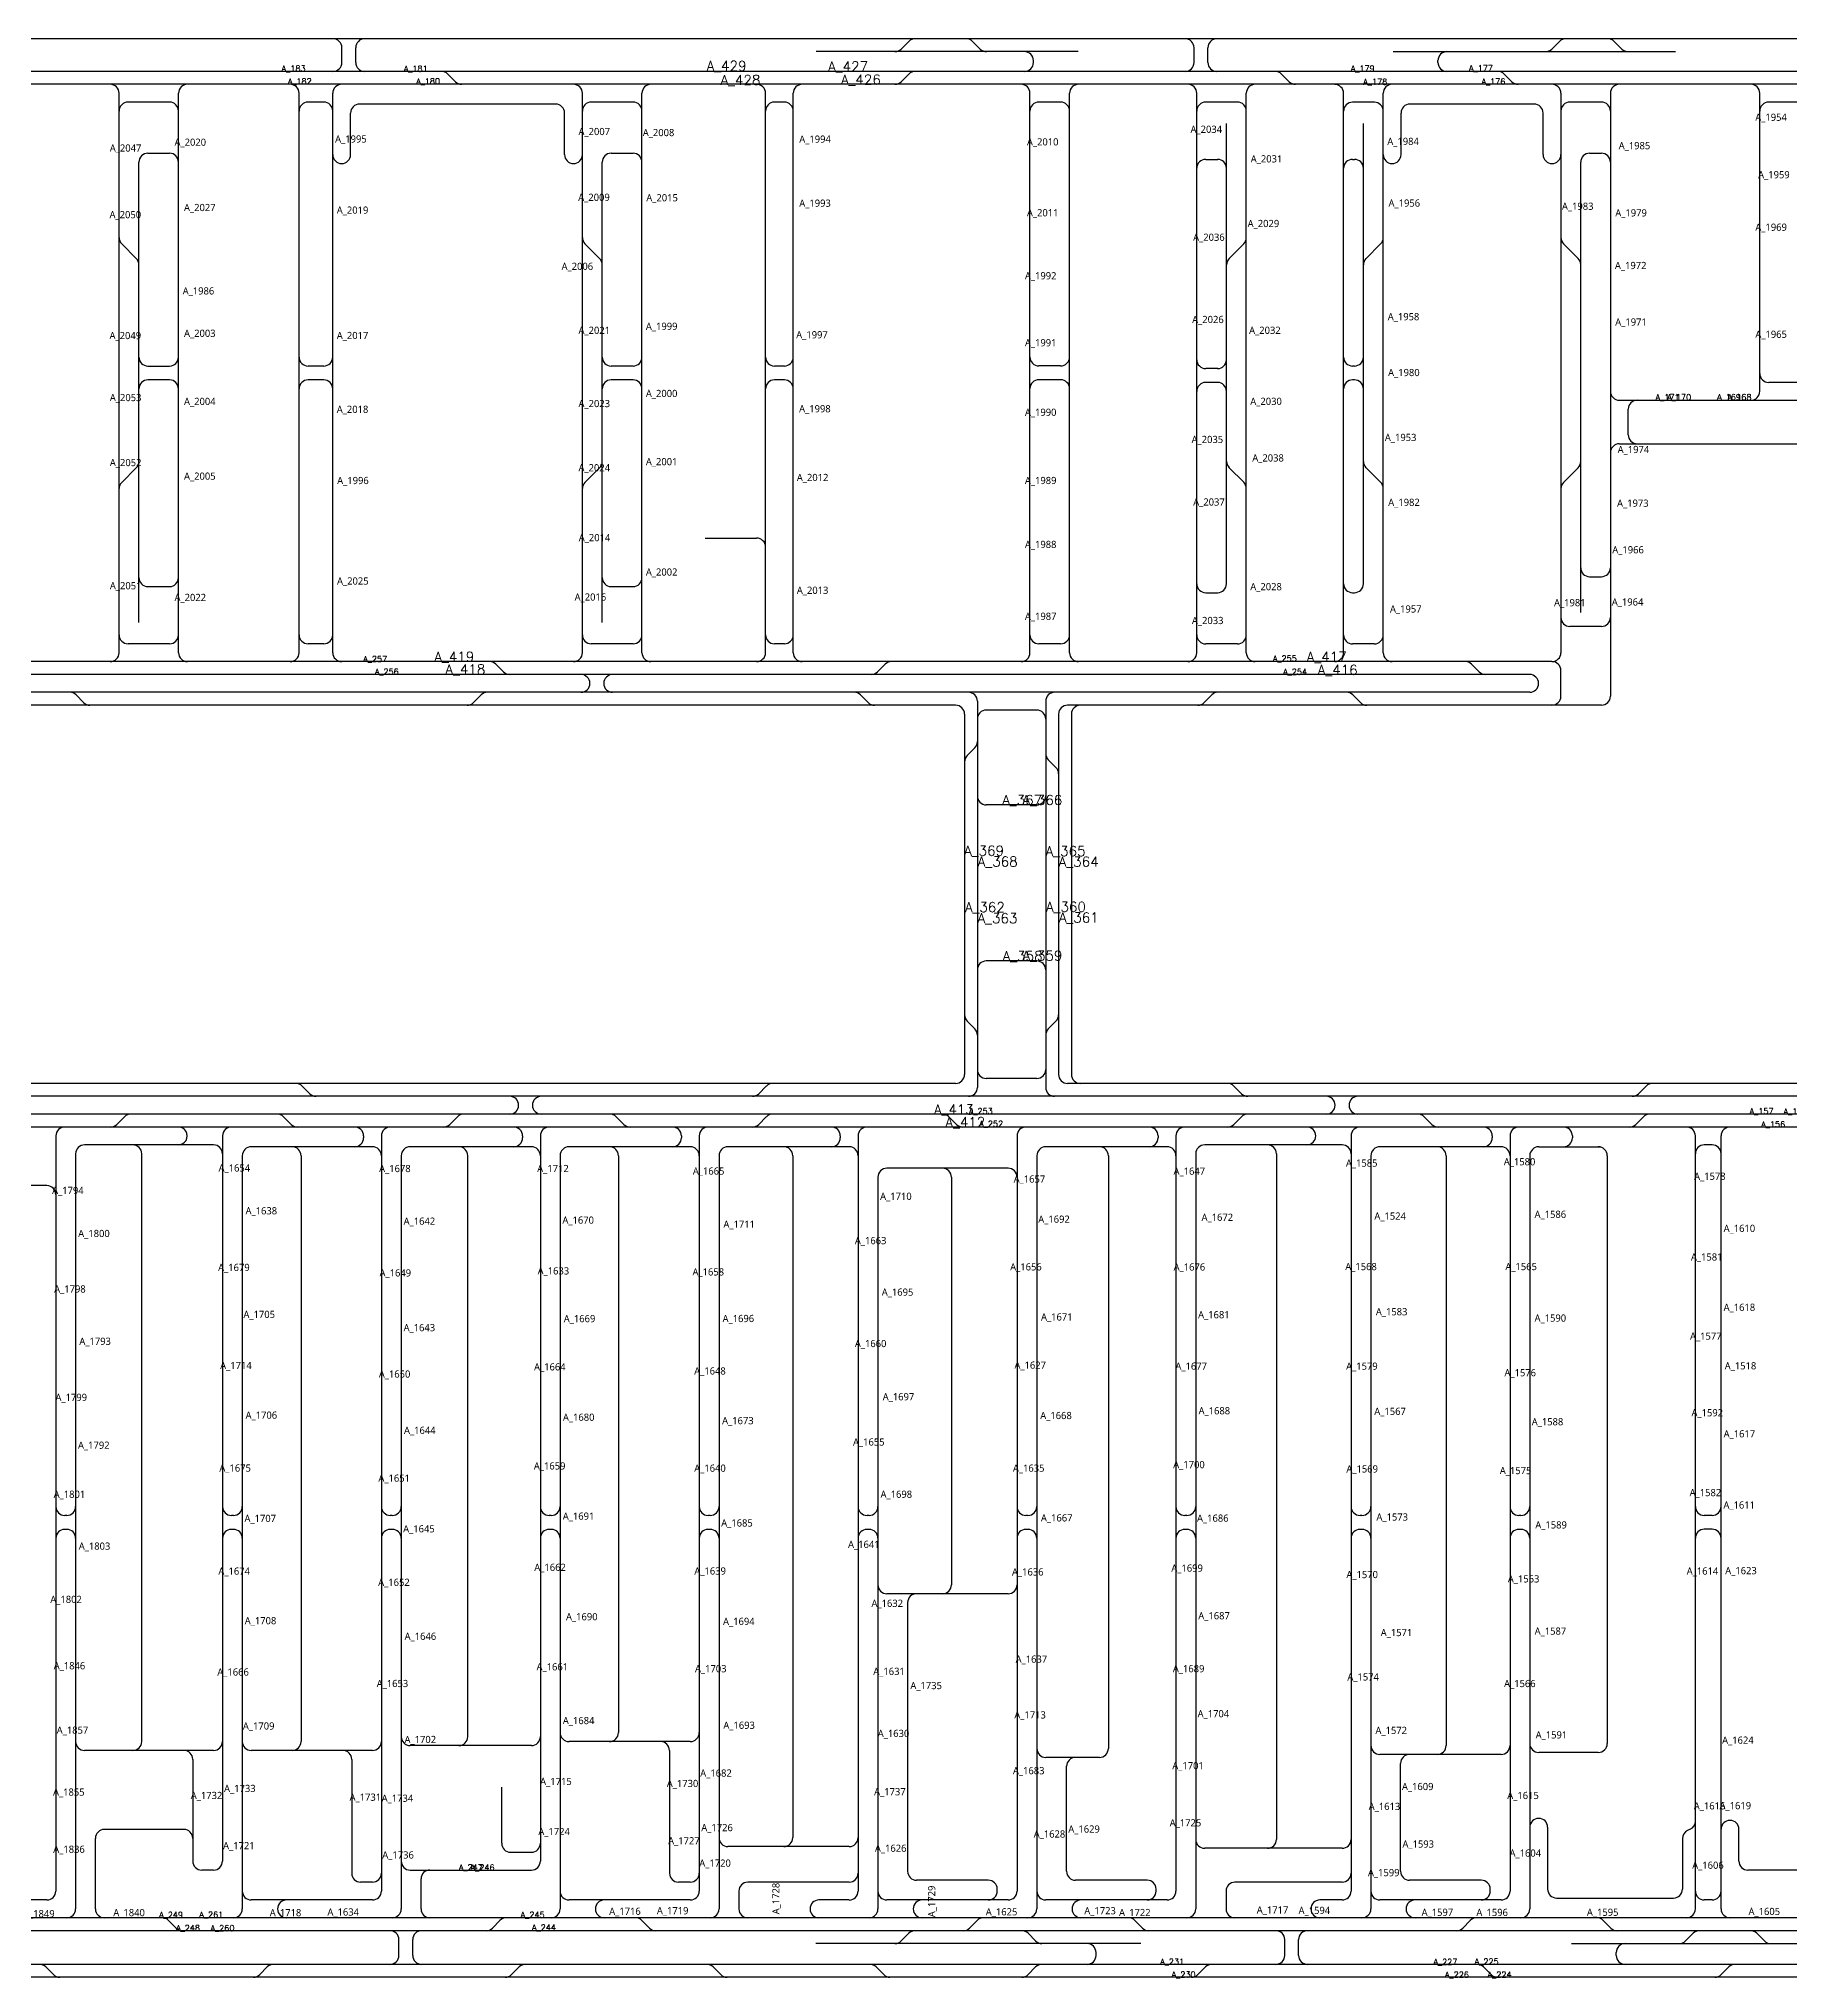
# Model space of a CAD drawing. Header units: millimetres. Extents: x 250 to 269971, y 125 to 199400.
# Drawn here: x 75969 to 164363, y 101518 to 199400 of the extents above; entities that cross this region are included whole.
import ezdxf

# ---------------------------------------------------------------- set-up
doc = ezdxf.new("R2010")
doc.units = ezdxf.units.MM
doc.layers.add('_자동화_RJE_TEXT_STK(190519)', color=6, linetype='Continuous', lineweight=25)
for name, color, linetype in [('L2_AMHS_Rail Center(P2L 7F Lower)', 42, 'Continuous'), ('L3_SEMES_TL_RJE_TEXT', 7, 'Continuous'), ('설비코드', 7, 'Continuous')]:
    doc.layers.add(name, color=color, linetype=linetype)
doc.styles.add('USER1', font='TXT.SHX')
doc.styles.add('맑은고딕', font='malgun.ttf')

msp = doc.modelspace()

# ---------------------------------------------------------------- linework, layer by layer
at = {"layer": 'L2_AMHS_Rail Center(P2L 7F Lower)'}
for p, q in [((269957, 199400), (1350, 199400)), ((91275, 198200), (91275, 198950)), ((91975, 198200), (91975, 198950)), ((128463, 198750), (115223, 198750)), ((119910, 199268), (119524, 198882)), ((123125, 199268), (123509, 198882)), ((134307, 198200), (134307, 198950)), ((135007, 198200), (135007, 198950)), ((144361, 198750), (158627, 198750)), ((152759, 199268), (152375, 198882)), ((155524, 199268), (155910, 198882)), ((269957, 197750), (2900, 197750)), ((126197, 198200), (126197, 198300)), ((146626, 198200), (146626, 198300)), ((269957, 197100), (3550, 197100)), ((97008, 197232), (96623, 197618)), ((119525, 197232), (119909, 197618)), ((139109, 197232), (138724, 197618)), ((149974, 197618), (150360, 197232)), ((80025, 168400), (80025, 196650)), ((82575, 196200), (80475, 196200)), ((83025, 168400), (83025, 196650)), ((89115, 168400), (89115, 196650)), ((90365, 196200), (89565, 196200)), ((90815, 168400), (90815, 196650)), ((102070, 196100), (92165, 196100)), ((103420, 168400), (103420, 196650)), ((105980, 196200), (103870, 196200)), ((106430, 168400), (106430, 196650)), ((112669, 168400), (112669, 196650)), ((113619, 196200), (113119, 196200)), ((114069, 168400), (114069, 196650)), ((126022, 168400), (126022, 196650)), ((127572, 196200), (126472, 196200)), ((128022, 168400), (128022, 196650)), ((134447, 168400), (134447, 196650)), ((136497, 196200), (134897, 196200)), ((136947, 168400), (136947, 196650)), ((141859, 168400), (141859, 196646)), ((143412, 196196), (142309, 196196)), ((143859, 168396), (143859, 196650)), ((151483, 196100, -9), (145209, 196100, -1460)), ((152833, 196650), (152833, 168399)), ((154883, 196200), (153283, 196200)), ((155333, 196650), (155333, 166200)), ((162877, 181600), (162877, 196650)), ((165027, 196200), (163327, 196200)), ((91715, 193550), (91715, 195650)), ((102520, 193550), (102520, 195650)), ((135947, 171880), (135947, 195125)), ((142859, 171880), (142859, 195125)), ((144759, 193550), (144759, 195650)), ((151933, 193550), (151933, 195649)), ((81025, 169925), (81025, 193170)), ((81475, 193620), (82575, 193620)), ((104420, 169925), (104420, 193170)), ((104870, 193620), (105980, 193620)), ((134897, 193310), (135502, 193310)), ((142309, 193310), (142409, 193310)), ((153833, 170424), (153833, 193169)), ((154283, 193619), (154883, 193619)), ((80157, 189044), (80893, 188308)), ((103552, 189044), (104288, 188308)), ((136815, 189040), (136079, 188304)), ((143728, 189040), (142991, 188304)), ((152964, 189048), (153701, 188312)), ((81475, 182875), (82575, 182875)), ((82576, 182175), (81475, 182175)), ((90365, 182875), (89565, 182875)), ((90365, 182175), (89565, 182175)), ((105980, 182875), (104870, 182875)), ((105981, 182175), (104870, 182175)), ((113619, 182875), (113119, 182875)), ((113619, 182175), (113119, 182175)), ((127572, 182883), (126472, 182883)), ((127572, 182183), (126472, 182183)), ((135502, 182745), (134897, 182745)), ((142410, 182875), (142309, 182875)), ((142409, 182175), (142309, 182175)), ((135502, 182045), (134896, 182045)), ((155785, 181150, -76), (201467, 181150, 1466)), ((165027, 182050), (163327, 182050)), ((156233, 179400), (156233, 180700)), ((155783, 178950), (199367, 178950)), ((80893, 177738), (80157, 177002)), ((104288, 177738), (103552, 177002)), ((136079, 177742), (136815, 177005)), ((142991, 177742), (143728, 177005)), ((153701, 177738), (152964, 177001)), ((109617, 174188), (112219, 174188)), ((81475, 171740), (82575, 171740)), ((104870, 171740), (105980, 171740)), ((134897, 171430), (135502, 171430)), ((142309, 171430), (142409, 171430)), ((154283, 172239), (154883, 172239)), ((154889, 169729), (153283, 169729)), ((82575, 168850), (80475, 168850)), ((90365, 168850), (89565, 168850)), ((105980, 168850), (103870, 168850)), ((113619, 168850), (113119, 168850)), ((127572, 168850), (126472, 168850)), ((136502, 168846, -1223), (134896, 168846, -1223)), ((143409, 168846), (142309, 168846)), ((152383, 167950), (29467, 167950)), ((99433, 167432), (99048, 167818)), ((118324, 167432), (118709, 167818)), ((148709, 167432), (148325, 167818)), ((152832, 166200), (152832, 167500)), ((151256, 167300), (30248, 167300)), ((151256, 166400), (30248, 166400)), ((122267, 165750), (52317, 165750)), ((78235, 165882), (77850, 166268)), ((97925, 165882), (98309, 166268)), ((117849, 165882), (117464, 166268)), ((123367, 165950), (123367, 146450)), ((126367, 165500), (123817, 165500)), ((126817, 165950), (126817, 146450)), ((154883, 165750), (127917, 165750)), ((134818, 165882), (135203, 166268)), ((142709, 165882), (142325, 166268)), ((122717, 165300), (122717, 147100)), ((127467, 165300), (127467, 147100)), ((128117, 165300), (128117, 147100)), ((123235, 163592), (122849, 163208)), ((126949, 162992), (127335, 162608)), ((126367, 160717), (123817, 160717)), ((126367, 152833), (123817, 152833)), ((122849, 149792), (123235, 149408)), ((127335, 149792), (126949, 149408)), ((126367, 146900), (123817, 146900)), ((269957, 146000), (13267, 146000)), ((122267, 146650), (52317, 146650)), ((89267, 146518), (89652, 146132)), ((112709, 146518), (112325, 146132)), ((217117, 146650), (127917, 146650)), ((136325, 146518), (136710, 146132)), ((157140, 146518), (156755, 146132)), ((269957, 145100), (13267, 145100)), ((79914, 144582), (80299, 144968)), ((88710, 144582), (88325, 144968)), ((96724, 144582), (97109, 144968)), ((105509, 144582), (105125, 144968)), ((112324, 144582), (112709, 144968)), ((122309, 144582), (121925, 144968)), ((136325, 144582), (136709, 144968)), ((146310, 144582), (145925, 144968)), ((156624, 144582), (157009, 144968)), ((269957, 144450), (12617, 144450)), ((76831, 144000), (76831, 105868)), ((85247, 144000), (85247, 107380)), ((92372, 144000), (92372, 143900)), ((93272, 144000), (93272, 105868)), ((100397, 144000), (100397, 143900)), ((101297, 144000), (101297, 107380)), ((108420, 144000), (108420, 143900)), ((109320, 144000), (109320, 105868)), ((116445, 144000), (116445, 143900)), ((117345, 144000), (117345, 105867)), ((125369, 144000), (125369, 105868)), ((132494, 144000), (132494, 143900)), ((133394, 144000), (133394, 105868)), ((142238, 144000), (142238, 105868)), ((149363, 144000), (149363, 143900)), ((150263, 144000), (150263, 105868)), ((153411, 144000, -200956), (153411, 143900, -200956)), ((159623, 104968), (159623, 144003)), ((160923, 104968), (160923, 144003)), ((77831, 143100), (77831, 104968)), ((84797, 143550), (78281, 143550)), ((81167, 113418), (81167, 143100)), ((86247, 143000), (86247, 104968)), ((92822, 143450), (86697, 143450)), ((89212, 143000), (89212, 113418)), ((94272, 143000), (94272, 104968)), ((100847, 143450), (94722, 143450)), ((97634, 113668, -14596), (97634, 143000, -14596)), ((102297, 143000), (102297, 104968)), ((108870, 143450), (102747, 143450)), ((105240, 143000), (105240, 113868)), ((110320, 143000), (110320, 104968)), ((116895, 143450), (110770, 143450)), ((114044, 143000, -84591), (114044, 108568, -84591)), ((126369, 143000), (126369, 104968)), ((132944, 143450), (126819, 143450)), ((129981, 143000, -127926), (129981, 113068, -127926)), ((134394, 143100), (134394, 104968)), ((141788, 143550), (134844, 143550)), ((138466, 143100, -235468), (138466, 108478, -235468)), ((143238, 143000), (143238, 104968)), ((149813, 143450), (143688, 143450)), ((147039, 143000, -200658), (147039, 113218, -200658)), ((151263, 143000), (151263, 104968)), ((151713, 143450), (154830, 143450)), ((155171, 143000, -200956), (155171, 113318, -200956)), ((160473, 143550), (160073, 143550)), ((124919, 142366), (118795, 142366)), ((76381, 141488), (70765, 141488)), ((118345, 141916), (118345, 104968)), ((122054, 141916, -96305), (122054, 121334, -96305)), ((77381, 124834), (77281, 124834)), ((85797, 124834), (85697, 124834)), ((93822, 124834), (93722, 124834)), ((101847, 124834), (101747, 124834)), ((109870, 124834), (109770, 124834)), ((117895, 124834), (117795, 124834)), ((125919, 124834), (125819, 124834)), ((133944, 124834), (133844, 124834)), ((142788, 124834), (142688, 124834)), ((150813, 124834), (150713, 124834)), ((160473, 124837), (160073, 124837)), ((77381, 124134), (77281, 124134)), ((85797, 124134), (85697, 124134)), ((93822, 124134), (93722, 124134)), ((101847, 124134), (101747, 124134)), ((109870, 124134), (109770, 124134)), ((117895, 124134), (117795, 124134)), ((125919, 124134), (125819, 124134)), ((133944, 124134), (133844, 124134)), ((142788, 124134), (142688, 124134)), ((150813, 124134), (150713, 124134)), ((160473, 124137), (160073, 124137)), ((124919, 120884), (118795, 120884)), ((119845, 120434), (119845, 106868)), ((84797, 112968), (78281, 112968)), ((92822, 112968), (86697, 112968)), ((100847, 113218), (94722, 113218)), ((108870, 113418), (102747, 113418)), ((107820, 112968), (107820, 106768)), ((129531, 112618), (126819, 112618)), ((149813, 112768), (143688, 112768)), ((154721, 112868), (151713, 112868)), ((83747, 112518), (83747, 107380)), ((91772, 112518), (91772, 106768)), ((127869, 106868), (127869, 112168)), ((144738, 106868), (144738, 112318)), ((99347, 108280), (99348, 111118)), ((83297, 108980), (79281, 108980)), ((152163, 109089), (152163, 105968)), ((159363, 108987), (159233, 108926)), ((161823, 107380), (161823, 108988)), ((78831, 104968), (78831, 108530)), ((99797, 107830), (100847, 107830)), ((116895, 108118), (110770, 108118)), ((141788, 108028), (134844, 108028)), ((158973, 108518), (158973, 105968)), ((84797, 106930), (84197, 106930)), ((94722, 106930), (100847, 106930)), ((168743, 106930), (162273, 106930)), ((92822, 106318), (92222, 106318)), ((95272, 104968), (95272, 106480)), ((108870, 106318), (108270, 106318)), ((111320, 105868), (111320, 104968)), ((116895, 106318), (111770, 106318)), ((123919, 106418), (120295, 106418)), ((124369, 105868), (124369, 105968)), ((131944, 106418), (128319, 106418)), ((132394, 105868), (132394, 105968)), ((135924, 105868), (135924, 104968)), ((141788, 106318), (136374, 106318)), ((148813, 106418), (145189, 106418)), ((149263, 105868), (149263, 105968)), ((76381, 105418), (69865, 105418)), ((92822, 105418), (86697, 105418)), ((108870, 105418), (102747, 105418)), ((116895, 105418), (115365, 105418)), ((124919, 105418), (118795, 105418)), ((132944, 105418), (126819, 105418)), ((141788, 105418), (140658, 105418)), ((149813, 105418), (143688, 105418)), ((152613, 105518), (158523, 105518)), ((160473, 105421), (160073, 105421)), ((269971, 103868), (3550, 103868)), ((269957, 104518), (4200, 104518)), ((82525, 104386), (82909, 104000)), ((99260, 104386), (98875, 104000)), ((106427, 104386), (106812, 104000)), ((123359, 104386), (122975, 104000)), ((131325, 104386), (131709, 104000)), ((148259, 104386), (147875, 104000)), ((154975, 104386), (155360, 104000)), ((94153, 102618), (94153, 103418)), ((94853, 102618), (94853, 103418)), ((131624, 103218), (115206, 103218)), ((119910, 103736), (119524, 103350)), ((125925, 103736), (126309, 103350)), ((138887, 102618), (138887, 103418)), ((139587, 102618), (139587, 103418)), ((153361, 103218), (168144, 103218)), ((159509, 103736), (159124, 103350)), ((162724, 103736), (163110, 103350)), ((269957, 102168), (3550, 102168)), ((76710, 101650), (76325, 102036)), ((87125, 101650), (87509, 102036)), ((99842, 101650), (100227, 102036)), ((110407, 101650), (110022, 102036)), ((118635, 101650), (118251, 102036)), ((125924, 101650), (126309, 102036)), ((129358, 102618), (129358, 102768)), ((134501, 101650), (134885, 102036)), ((149310, 101650), (148925, 102036)), ((155626, 102618), (155626, 102768)), ((160924, 101650), (161309, 102036)), ((269957, 101518), (4200, 101518))]:
    msp.add_line(p, q, dxfattribs=at)
for centre, start, end in [((90825, 198950), 0, 90), ((92425, 198950), 90, 180), ((119206, 199200), 270, 314.99855), ((120228, 198950), 90, 134.99855), ((122806, 198950), 44.93981, 90), ((123828, 199200), 224.93981, 270), ((125747, 198300), 0, 90), ((133857, 198950), 0, 90), ((135457, 198950), 90, 180), ((147076, 198300), 90, 180), ((152056, 199200), 270, 315.06019), ((153078, 198950), 90, 135.06019), ((155206, 198950), 45.00145, 90), ((156228, 199200), 225.00145, 270), ((90825, 198200), 270, 0), ((92425, 198200), 180, 270), ((96305, 197300), 44.93981, 90), ((120228, 197300), 90, 135.06019), ((125747, 198200), 270, 0), ((133857, 198200), 270, 0), ((135457, 198200), 180, 270), ((138406, 197300), 44.93981, 90), ((147076, 198200), 180, 270), ((149656, 197300), 45.00145, 90), ((79575, 196650), 0, 90), ((83475, 196650), 90, 180), ((88665, 196650), 0, 90), ((91265, 196650), 90, 180), ((97327, 197550), 224.93981, 270), ((102970, 196650), 0, 90), ((106880, 196650), 90, 180), ((112219, 196650), 0, 90), ((114519, 196650), 90, 180), ((119206, 197550), 270, 315.06019), ((125572, 196650), 0, 90), ((128472, 196650), 90, 180), ((133997, 196650), 0, 90), ((137397, 196650), 90, 180), ((139428, 197550), 224.93981, 270), ((141409, 196646), 0, 90), ((144309, 196650), 90, 180), ((150678, 197550), 225.00145, 270), ((152383, 196650), 0, 90), ((155783, 196650), 90, 180), ((162427, 196650), 0, 90), ((80475, 195750), 90, 180), ((82575, 195750), 0, 90), ((89565, 195750), 90, 180), ((90365, 195750), 0, 90), ((92165, 195650), 90, 180), ((102070, 195650), 0, 90), ((103870, 195750), 90, 180), ((105980, 195750), 0, 90), ((113119, 195750), 90, 180), ((113619, 195750), 0, 90), ((126472, 195750), 90, 180), ((127572, 195750), 0, 90), ((134897, 195750), 90, 180), ((136497, 195750), 0, 90), ((142309, 195746), 90, 180), ((143409, 195746), 0, 90), ((145209, 195650), 90, 180), ((151483, 195650), 0, 90), ((153283, 195750), 90, 180), ((154883, 195750), 0, 90), ((163327, 195750), 90, 180), ((81475, 193170), 90, 180), ((82575, 193170), 0, 90), ((91265, 193550), 180, 359.99998), ((102970, 193550), 180, 359.99998), ((104870, 193170), 90, 180), ((105980, 193170), 0, 90), ((134897, 192860), 90, 180), ((135497, 192860), 0, 90), ((142309, 192860), 90, 180), ((142409, 192860), 0, 90), ((144309, 193550), 180, 359.99998), ((152383, 193550), 180, 359.99998), ((154283, 193169), 90, 180), ((154883, 193169), 0, 90), ((80475, 189362), 180, 224.99988), ((103870, 189362), 180, 224.99988), ((136497, 189359), 315.00012, 0), ((143409, 189359), 315.00012, 0), ((153283, 189367), 180, 224.99988), ((80575, 187989), 0, 44.99988), ((103970, 187989), 0, 44.99988), ((136397, 187986), 135.00012, 180), ((143309, 187986), 135.00012, 180), ((153383, 187994), 0, 44.99988), ((81475, 183325), 180, 270), ((82575, 183325), 270, 0), ((89565, 183325), 180, 270), ((90365, 183325), 270, 0), ((104870, 183325), 180, 270), ((105980, 183325), 270, 0), ((113119, 183325), 180, 270), ((113619, 183325), 270, 0), ((126472, 183333), 180, 270), ((127572, 183333), 270, 0), ((134897, 183195), 180, 270), ((135497, 183195, 1223), 270, 0), ((142309, 183325), 180, 270), ((142409, 183325), 270, 0), ((81475, 181725), 90, 180), ((82575, 181725), 0, 90), ((89565, 181725), 90, 180), ((90365, 181725), 0, 90), ((104870, 181725), 90, 180), ((105980, 181725), 0, 90), ((113119, 181725), 90, 180), ((113619, 181725), 0, 90), ((126472, 181733), 90, 180), ((127572, 181733), 0, 90), ((142309, 181725), 90, 180), ((142409, 181725), 0, 90), ((163327, 182500), 180, 270), ((134897, 181595), 90, 180), ((135497, 181595), 0, 90), ((155785, 181600, -76), 180, 270), ((156683, 180699), 90, 180), ((162427, 181600), 270, 0), ((156683, 179400), 180, 270), ((155783, 178500), 90, 180), ((80575, 178056), 315.00012, 0), ((103970, 178056), 315.00012, 0), ((136397, 178060), 180, 224.99988), ((143309, 178060), 180, 224.99988), ((153383, 178056), 315.00012, 0), ((80475, 176684), 135.00012, 180), ((103870, 176684), 135.00012, 180), ((136497, 176687), 0, 44.99988), ((143409, 176687), 0, 44.99988), ((153283, 176683), 135.00012, 180), ((112219, 173738), 0, 90), ((154283, 172689), 180, 270), ((154883, 172689), 270, 0), ((81475, 172190), 180, 270), ((82575, 172190), 270, 0), ((104870, 172190), 180, 270), ((105980, 172190), 270, 0), ((134897, 171880), 180, 270), ((135497, 171880), 270, 0), ((142309, 171880), 180, 270), ((142409, 171880), 270, 0), ((153283, 170179), 180, 270), ((154883, 170179), 270, 0), ((79575, 168400), 270, 0), ((80475, 169300), 180, 270), ((82575, 169300), 270, 0), ((83475, 168400), 180, 270), ((88665, 168400), 270, 0), ((89565, 169300), 180, 270), ((90365, 169300), 270, 0), ((91265, 168400), 180, 270), ((102970, 168400), 270, 0), ((103870, 169300), 180, 270), ((105980, 169300), 270, 0), ((106880, 168400), 180, 270), ((112219, 168400), 270, 0), ((113119, 169300), 180, 270), ((113619, 169300), 270, 0), ((114519, 168400), 180, 270), ((125572, 168400), 270, 0), ((126472, 169300), 180, 270), ((127572, 169300), 270, 0), ((128472, 168400), 180, 270), ((133997, 168400), 270, 0), ((134897, 169296), 180, 270), ((136497, 169296), 270, 0), ((137397, 168400), 180, 270), ((141409, 168400), 270, 0), ((142309, 169296), 180, 270), ((143409, 169296), 270, 0), ((144309, 168400), 180, 270), ((152383, 168400), 270, 0), ((98729, 167500), 44.93981, 90), ((99751, 167750), 224.93981, 270), ((118006, 167750), 270, 315.06019), ((119028, 167500), 90, 135.06019), ((148006, 167500), 44.93981, 90), ((149028, 167750), 224.93981, 270), ((152382, 167500), 0, 90), ((77532, 165950), 44.93981, 90), ((98628, 165950), 90, 135.06019), ((103349, 166850), 270, 89.99996), ((104949, 166850), 90, 270), ((117146, 165950), 44.93981, 90), ((122917, 165950), 0, 90), ((127267, 165950), 90, 180), ((135521, 165950), 90, 135.06019), ((142006, 165950), 44.93981, 90), ((151256, 166850), 270, 89.99996), ((78554, 166200), 224.93981, 270), ((97606, 166200), 270, 315.06019), ((118168, 166200), 224.93981, 270), ((122267, 165300), 0, 90), ((123817, 165050), 90, 180), ((126367, 165050), 0, 90), ((127917, 165300), 90, 180), ((128567, 165300), 90, 180), ((134499, 166200), 270, 315.06019), ((143028, 166200), 224.93981, 270), ((152382, 166200), 270, 0), ((154883, 166200), 270, 0), ((122917, 163911), 314.93981, 0), ((123167, 162889), 134.93981, 180), ((127267, 163311), 180, 225.06019), ((127017, 162289), 0, 45.06019), ((123817, 161167), 180, 270), ((126367, 161167), 270, 0), ((123817, 152383), 90, 180), ((126367, 152383), 0, 90), ((123167, 150111), 180, 225.06019), ((127017, 150111), 314.93981, 0), ((122917, 149089), 0, 45.06019), ((127267, 149089), 134.93981, 180), ((122267, 147100), 270, 0), ((123817, 147350), 180, 270), ((126367, 147350), 270, 0), ((127917, 147100), 180, 270), ((128567, 147100), 180, 270), ((88948, 146200), 44.93981, 90), ((89970, 146450), 224.93981, 270), ((99750, 145550), 270, 89.99996), ((101350, 145550), 90, 270), ((112006, 146450), 270, 315.06019), ((113028, 146200), 90, 135.06019), ((122917, 146450), 270, 0), ((127267, 146450), 180, 270), ((136006, 146200), 44.93981, 90), ((137028, 146450), 224.93981, 270), ((140983, 145550), 270, 89.99996), ((142583, 145550), 90, 270), ((156436, 146450), 270, 315.06019), ((157458, 146200), 90, 135.06019), ((80618, 144650), 90, 135.06019), ((88006, 144650), 44.93981, 90), ((97428, 144650), 90, 135.06019), ((104806, 144650), 44.93981, 90), ((113028, 144650), 90, 135.06019), ((121606, 144650), 44.93981, 90), ((137028, 144650), 90, 135.06019), ((145606, 144650), 44.93981, 90), ((157328, 144650), 90, 135.06019), ((77281, 144000), 90, 180), ((79596, 144900), 270, 315.06019), ((83017, 144000), 269.99134, 90), ((85697, 144000), 90, 180), ((89028, 144900), 224.93981, 270), ((91922, 144000), 359.99134, 90.00866), ((91922, 143900), 269.99134, 0), ((93722, 144000), 90, 180), ((96406, 144900), 270, 315.06019), ((99947, 144000), 359.99134, 90.00866), ((99947, 143900), 269.99134, 0), ((101747, 144000), 90, 180), ((105828, 144900), 224.93981, 270), ((107970, 144000), 359.99134, 90.00866), ((107970, 143900), 269.99134, 0), ((109770, 144000), 90, 180), ((112006, 144900), 270, 315.06019), ((115995, 144000), 359.99134, 90.00866), ((115995, 143900), 269.99134, 0), ((117795, 144000), 90, 180), ((122628, 144900), 224.93981, 270), ((125819, 144000), 90, 180), ((132044, 144000), 359.99134, 90.00866), ((132044, 143900), 269.99134, 0), ((133844, 144000), 90, 180), ((136006, 144900), 270, 315.06019), ((140008, 144000), 270, 89.99996), ((142688, 144000), 90, 180), ((146628, 144900), 224.93981, 270), ((148913, 144000), 359.99134, 90.00866), ((148913, 143900), 269.99134, 0), ((150713, 144000), 90, 180), ((152961, 144000, -200956), 0, 90), ((152961, 143900, -200956), 270, 0), ((156306, 144900), 270, 315.06019), ((159173, 144000), 0, 90), ((161373, 144000), 90, 180), ((78281, 143100), 90, 180), ((80717, 143100), 0, 90), ((84797, 143100), 0, 90), ((86697, 143000), 90, 180), ((88762, 143000), 0, 90), ((92822, 143000), 0, 90), ((94722, 143000), 90, 180), ((97184, 143000, -14596), 0, 90), ((100847, 143000), 0, 90), ((102747, 143000), 90, 180), ((104790, 143000), 0, 90), ((108870, 143000), 0, 90), ((110770, 143000), 90, 180), ((113594, 143000, -84591), 0, 90), ((116895, 143000), 0, 90), ((126819, 143000), 90, 180), ((129531, 143000, -127926), 0, 90), ((132944, 143000), 0, 90), ((134844, 143100), 90, 180), ((138016, 143100, -235468), 0, 90), ((141788, 143100), 0, 90), ((143688, 143000), 90, 180), ((146589, 143000, -200658), 0, 90), ((149813, 143000), 0, 90), ((151713, 143000), 90, 180), ((154721, 143000, -200956), 0, 90), ((160073, 143100), 90, 180), ((160473, 143100), 0, 90), ((118795, 141916), 90, 180), ((121604, 141916, -96305), 0, 90), ((124919, 141916), 0, 90), ((76381, 141038), 0, 90), ((77281, 125284), 180, 270), ((77381, 125284), 270, 0), ((85697, 125284), 180, 270), ((85797, 125284), 270, 0), ((93722, 125284), 180, 270), ((93822, 125284), 270, 0), ((101747, 125284), 180, 270), ((101847, 125284), 270, 0), ((109770, 125284), 180, 270), ((109870, 125284), 270, 0), ((117795, 125284), 180, 270), ((117895, 125284), 270, 0), ((125819, 125284), 180, 270), ((125919, 125284), 270, 0), ((133844, 125284), 180, 270), ((133944, 125284), 270, 0), ((142688, 125284), 180, 270), ((142788, 125284), 270, 0), ((150713, 125284), 180, 270), ((150813, 125284), 270, 0), ((160073, 125287), 180, 270), ((160473, 125287), 270, 0), ((77281, 123684), 90, 180), ((77381, 123684), 0, 90), ((85697, 123684), 90, 180), ((85797, 123684), 0, 90), ((93722, 123684), 90, 180), ((93822, 123684), 0, 90), ((101747, 123684), 90, 180), ((101847, 123684), 0, 90), ((109770, 123684), 90, 180), ((109870, 123684), 0, 90), ((117795, 123684), 90, 180), ((117895, 123684), 0, 90), ((125819, 123684), 90, 180), ((125919, 123684), 0, 90), ((133844, 123684), 90, 180), ((133944, 123684), 0, 90), ((142688, 123684), 90, 180), ((142788, 123684), 0, 90), ((150713, 123684), 90, 180), ((150813, 123684), 0, 90), ((160073, 123687), 90, 180), ((160473, 123687), 0, 90), ((118795, 121334), 180, 270), ((120295, 120434), 90, 180), ((121604, 121334, -96305), 270, 0), ((124919, 121334), 270, 0), ((94722, 113668), 180, 270), ((97184, 113668, -14596), 270, 0), ((100847, 113668), 270, 0), ((102747, 113868), 180, 270), ((104790, 113868), 270, 0.00005), ((108870, 113868), 270, 0), ((78281, 113418), 180, 270), ((80717, 113418), 270, 0), ((83297, 112518), 0, 90), ((84797, 113418), 270, 0), ((86697, 113418), 180, 270), ((88762, 113418), 270, 0), ((91322, 112518), 0, 90), ((92822, 113418), 270, 0), ((107370, 112968), 0, 90), ((126819, 113068), 180, 270), ((128319, 112168), 90, 180), ((129531, 113068, -127926), 270, 0), ((143688, 113218), 180, 270), ((145188, 112318), 90, 180), ((146589, 113218, -200658), 270, 0.00005), ((149813, 113218), 270, 0), ((151713, 113318), 180, 270), ((154721, 113318, -200956), 270, 0), ((79281, 108530), 90, 180), ((83297, 108530), 0, 90), ((151713, 109089), 0, 180), ((159423, 108518), 115, 180), ((159173, 109394), 295, 0), ((161373, 108988), 0, 180), ((99797, 108280), 180, 270), ((100847, 108280), 270, 0), ((110770, 108568), 180, 270), ((113594, 108568, -84591), 270, 0), ((116895, 108568), 270, 0), ((134844, 108478), 180, 270), ((138016, 108478, -235468), 270, 0), ((141788, 108478), 270, 0), ((84197, 107380), 180, 270), ((84797, 107380), 270, 0), ((92222, 106768), 180, 270), ((92822, 106768), 270, 0), ((94722, 107380), 180, 270), ((95722, 106480), 90, 180), ((100847, 107380), 270, 0), ((108270, 106768), 180, 270), ((108870, 106768), 270, 0), ((116895, 106768), 270, 0), ((120295, 106868), 180, 270), ((128319, 106868), 180, 270), ((141788, 106768), 270, 0), ((145188, 106868), 180, 270), ((162273, 107380), 180, 270), ((76381, 105868), 270, 0), ((86697, 105868), 180, 270), ((92822, 105868), 270, 0), ((102747, 105868), 180, 270), ((108870, 105868), 270, 0), ((111770, 105868), 90, 180), ((116895, 105867), 270, 0), ((118795, 105868), 180, 270), ((123919, 105968), 0, 90), ((123919, 105868), 270, 0), ((124919, 105868), 270, 0), ((126819, 105868), 180, 270), ((131944, 105968), 0, 90), ((131944, 105868), 270, 0), ((132944, 105868), 270, 0), ((136374, 105868), 90, 180), ((141788, 105868), 270, 0), ((143688, 105868), 180, 270), ((148813, 105968), 0, 90), ((148813, 105868), 270, 0), ((149813, 105868), 270, 0), ((152613, 105968), 180, 270), ((158523, 105968), 270, 0), ((160073, 105871), 180, 270), ((160473, 105871), 270, 0), ((77381, 104968), 270, 0), ((79281, 104968), 180, 270), ((85797, 104968), 270, 0), ((88477, 104968), 90, 270), ((93822, 104968), 270, 0), ((95722, 104968), 180, 270), ((101847, 104968), 270, 0), ((104527, 104968), 90, 270), ((109870, 104968), 270, 0), ((111770, 104968), 180, 270), ((115365, 104968), 90, 270), ((117895, 104968), 270, 0), ((120574, 104968), 90, 270), ((125919, 104968), 270, 0), ((128599, 104968), 90, 270), ((133944, 104968), 270, 0), ((136374, 104968), 180, 270), ((140658, 104968), 90, 270), ((142788, 104968), 270, 0), ((145468, 104968), 90, 270), ((150813, 104968), 270, 0), ((159173, 104968), 270, 0), ((161373, 104968), 180, 270), ((82206, 104068), 44.93981, 90), ((83228, 104318), 224.93981, 270), ((93703, 103418), 0, 90), ((95303, 103418), 90, 180), ((98556, 104318), 270, 315.06019), ((99578, 104068), 90, 135.06019), ((106108, 104068), 44.93981, 90), ((107130, 104318), 224.93981, 270), ((120228, 103418), 90, 134.99855), ((122656, 104318), 270, 315.06019), ((123678, 104068), 90, 135.06019), ((125606, 103418), 44.93981, 90), ((131006, 104068), 44.93981, 90), ((132028, 104318), 224.93981, 270), ((138437, 103418), 0, 90), ((140037, 103418), 90, 180), ((147556, 104318), 270, 315.06019), ((148578, 104068), 90, 135.06019), ((154656, 104068), 44.93981, 90), ((155678, 104318), 224.93981, 270), ((159828, 103418), 90, 135.06019), ((162406, 103418), 45.00145, 90), ((119206, 103668), 270, 314.99855), ((126628, 103668), 224.93981, 270), ((128908, 102768), 0, 90), ((156076, 102768), 90, 180), ((158806, 103668), 270, 315.06019), ((163428, 103668), 225.00145, 270), ((76006, 101718), 44.93981, 90), ((87828, 101718), 90, 135.06019), ((93703, 102618), 270, 0), ((95303, 102618), 180, 270), ((100546, 101718), 90, 135.06019), ((109703, 101718), 44.93981, 90), ((117932, 101718), 44.93981, 90), ((126628, 101718), 90, 135.06019), ((128908, 102618), 270, 0), ((135204, 101718), 90, 135.06019), ((138437, 102618), 270, 0), ((140037, 102618), 180, 270), ((148606, 101718), 44.93981, 90), ((156076, 102618), 180, 270), ((161628, 101718), 90, 135.06019), ((77028, 101968), 224.93981, 270), ((86806, 101968), 270, 315.06019), ((99524, 101968), 270, 315.06019), ((110725, 101968), 224.93981, 270), ((118954, 101968), 224.93981, 270), ((125606, 101968), 270, 315.06019), ((134182, 101968), 270, 315.06019), ((149628, 101968), 224.93981, 270), ((160606, 101968), 270, 315.06019)]:
    msp.add_arc(centre, 450, start, end, dxfattribs=at)

# ---------------------------------------------------------------- texts
at = {"layer": '_자동화_RJE_TEXT_STK(190519)', "style": 'USER1'}
for s, height, p in [('A_183', 300, (88233, 197747)), ('A_181', 300, (94398, 197738)), ('A_429', 500, (109693, 197780)), ('A_427', 500, (115830, 197753)), ('A_179', 300, (142219, 197747)), ('A_177', 300, (148194, 197766)), ('A_182', 300, (88542, 197101)), ('A_180', 300, (95025, 197101)), ('A_428', 500, (110396, 197066)), ('A_426', 500, (116476, 197087)), ('A_178', 300, (142856, 197081)), ('A_176', 300, (148821, 197091)), ('A_171', 300, (157616, 181151)), ('A_170', 300, (158203, 181151)), ('A_169', 300, (160718, 181160)), ('A_168', 300, (161249, 181156)), ('A_419', 500, (95945, 167947)), ('A_417', 500, (140000, 167941)), ('A_257', 300, (92353, 167932)), ('A_256', 300, (92936, 167292)), ('A_418', 500, (96503, 167311)), ('A_255', 300, (138288, 167957)), ('A_254', 300, (138803, 167286)), ('A_416', 500, (140556, 167281)), ('A_413', 500, (121175, 145088)), ('A_412', 500, (121752, 144446)), ('A_253', 300, (122932, 145101)), ('A_157', 300, (162362, 145101)), ('A_155', 300, (164077, 145086)), ('A_252', 300, (123458, 144461)), ('A_156', 300, (162949, 144436)), ('A_247', 300, (97186, 106918)), ('A_246', 300, (97777, 106909)), ('A_249', 300, (82044, 104516)), ('A_261', 300, (84078, 104528)), ('A_245', 300, (100304, 104519)), ('A_248', 300, (82902, 103855)), ('A_260', 300, (84641, 103851)), ('A_244', 300, (100877, 103874)), ('A_231', 300, (132598, 102155)), ('A_230', 300, (133178, 101499)), ('A_227', 300, (146395, 102143)), ('A_226', 300, (146980, 101497)), ('A_225', 300, (148480, 102156)), ('A_224', 300, (149133, 101497))]:
    msp.add_text(s, height=height, dxfattribs=at).set_placement(p)
at = {"layer": 'L3_SEMES_TL_RJE_TEXT', "style": 'USER1'}
for s, p in [('A_367', (124621, 160714)), ('A_366', (125643, 160714)), ('A_369', (122700, 158151)), ('A_365', (126815, 158134)), ('A_368', (123387, 157605)), ('A_364', (127476, 157597)), ('A_362', (122737, 155300)), ('A_360', (126833, 155318)), ('A_363', (123376, 154742)), ('A_361', (127481, 154777)), ('A_358', (124644, 152837)), ('A_359', (125645, 152854))]:
    msp.add_text(s, height=500, dxfattribs=at).set_placement(p)
at = {"layer": '설비코드', "lineweight": -3, "style": '맑은고딕'}
for s, p in [('A_2007', (103223, 194536)), ('A_2008', (106470, 194482)), ('A_2034', (134129, 194650, 0)), ('A_1954', (162648, 195257)), ('A_2047', (79556, 193702)), ('A_2020', (82823, 193997)), ('A_1995', (90934, 194160)), ('A_1994', (114371, 194151)), ('A_2010', (125868, 194013)), ('A_1984', (144067, 194038)), ('A_1985', (155751, 193823)), ('A_2031', (137171, 193156, 1151)), ('A_1959', (162791, 192355)), ('A_2027', (83303, 190698)), ('A_2019', (91017, 190567)), ('A_2009', (103208, 191213)), ('A_2015', (106648, 191191)), ('A_1993', (114371, 190918)), ('A_1956', (144128, 190922)), ('A_1983', (152885, 190763)), ('A_2050', (79542, 190338)), ('A_2011', (125868, 190434)), ('A_2029', (137014, 189891)), ('A_1979', (155579, 190428)), ('A_1969', (162651, 189705)), ('A_2036', (134261, 189198, 1384)), ('A_2006', (102369, 187728)), ('A_1972', (155560, 187770)), ('A_1992', (125766, 187252)), ('A_1986', (83236, 186488)), ('A_1999', (106626, 184699)), ('A_2026', (134212, 185044)), ('A_1958', (144089, 185187)), ('A_1971', (155576, 184919)), ('A_2049', (79542, 184233)), ('A_2003', (83304, 184348)), ('A_2017', (91017, 184236)), ('A_2021', (103223, 184497)), ('A_1997', (114217, 184272)), ('A_1991', (125766, 183870)), ('A_2032', (137089, 184500, 1151)), ('A_1965', (162652, 184299)), ('A_1980', (144107, 182366, -1154)), ('A_2053', (79559, 181102)), ('A_2004', (83304, 180907)), ('A_2023', (103223, 180799)), ('A_2000', (106626, 181309)), ('A_2030', (137147, 180911)), ('A_2018', (91017, 180509)), ('A_1998', (114364, 180538)), ('A_1990', (125766, 180360)), ('A_2035', (134183, 178987, -4528)), ('A_1953', (143943, 179089, -1154)), ('A_2052', (79559, 177820)), ('A_2001', (106626, 177864)), ('A_2038', (137248, 178053, 1151)), ('A_1974', (155699, 178480)), ('A_2005', (83304, 177134)), ('A_1996', (91037, 176913)), ('A_2024', (103223, 177557)), ('A_2012', (114249, 177066)), ('A_1989', (125766, 176914)), ('A_2037', (134264, 175828)), ('A_1982', (144112, 175811, -147)), ('A_1973', (155668, 175770)), ('A_2014', (103236, 174029)), ('A_1988', (125766, 173685)), ('A_1966', (155427, 173415)), ('A_2002', (106626, 172292)), ('A_2051', (79559, 171601)), ('A_2022', (82823, 171009)), ('A_2025', (91030, 171839)), ('A_2016', (103027, 171029)), ('A_2013', (114249, 171371)), ('A_2028', (137147, 171553)), ('A_1987', (125766, 170057)), ('A_1957', (144202, 170428)), ('A_1981', (152486, 170746, -4528)), ('A_1964', (155403, 170780)), ('A_2033', (134200, 169845, 0)), ('A_1654', (85048, 142200)), ('A_1678', (93155, 142172)), ('A_1712', (101138, 142173)), ('A_1665', (108998, 142046)), ('A_1657', (125198, 141642)), ('A_1647', (133272, 142038)), ('A_1585', (141977, 142449)), ('A_1580', (149949, 142515)), ('A_1578', (159557, 141782)), ('A_1794', (76641, 141066)), ('A_1710', (118455, 140772)), ('A_1638', (86411, 140038)), ('A_1692', (126438, 139615)), ('A_1672', (134686, 139710)), ('A_1524', (143413, 139772)), ('A_1586', (151503, 139860)), ('A_1800', (77960, 138892)), ('A_1642', (94393, 139515)), ('A_1670', (102411, 139567)), ('A_1711', (110542, 139360)), ('A_1610', (161050, 139151)), ('A_1663', (117179, 138532)), ('A_1581', (159399, 137706)), ('A_1679', (85025, 137178)), ('A_1649', (93176, 136902)), ('A_1633', (101159, 137004)), ('A_1658', (108980, 136952)), ('A_1656', (125022, 137206)), ('A_1676', (133276, 137201)), ('A_1568', (141943, 137221)), ('A_1565', (150028, 137222)), ('A_1798', (76745, 136091)), ('A_1695', (118539, 135931)), ('A_1705', (86304, 134808)), ('A_1681', (134512, 134790)), ('A_1583', (143488, 134941)), ('A_1618', (161050, 135164)), ('A_1643', (94391, 134138)), ('A_1669', (102480, 134593)), ('A_1696', (110499, 134599)), ('A_1671', (126580, 134679)), ('A_1590', (151503, 134621)), ('A_1793', (78018, 133450)), ('A_1660', (117179, 133335)), ('A_1577', (159353, 133709)), ('A_1714', (85129, 132226)), ('A_1650', (93140, 131795)), ('A_1664', (100980, 132157)), ('A_1648', (109066, 131951)), ('A_1627', (125237, 132244)), ('A_1677', (133367, 132194)), ('A_1579', (141986, 132193)), ('A_1576', (149982, 131862)), ('A_1518', (161105, 132211)), ('A_1799', (76812, 130617)), ('A_1697', (118586, 130650)), ('A_1688', (134536, 129940)), ('A_1567', (143410, 129912)), ('A_1592', (159426, 129840)), ('A_1706', (86412, 129719)), ('A_1644', (94413, 128953)), ('A_1680', (102437, 129614)), ('A_1673', (110476, 129443)), ('A_1668', (126541, 129700)), ('A_1588', (151360, 129386)), ('A_1792', (77950, 128202)), ('A_1655', (117086, 128365)), ('A_1617', (161050, 128777)), ('A_1675', (85087, 127049)), ('A_1659', (100969, 127155)), ('A_1640', (109067, 127042)), ('A_1635', (125160, 127043)), ('A_1700', (133254, 127221)), ('A_1569', (142000, 127004)), ('A_1575', (149748, 126921)), ('A_1651', (93118, 126538)), ('A_1801', (76721, 125725)), ('A_1698', (118476, 125726)), ('A_1582', (159333, 125809)), ('A_1611', (161040, 125181)), ('A_1707', (86356, 124505)), ('A_1645', (94368, 123979)), ('A_1691', (102430, 124619)), ('A_1685', (110429, 124276)), ('A_1667', (126576, 124532)), ('A_1686', (134457, 124518)), ('A_1573', (143517, 124577)), ('A_1589', (151540, 124178)), ('A_1803', (77988, 123106)), ('A_1641', (116836, 123193)), ('A_1662', (100992, 122035)), ('A_1699', (133159, 121995)), ('A_1674', (85039, 121843)), ('A_1652', (93107, 121278)), ('A_1639', (109074, 121851)), ('A_1636', (125114, 121803)), ('A_1570', (142000, 121670)), ('A_1563', (150152, 121452)), ('A_1614', (159185, 121847, 4335)), ('A_1623', (161130, 121867)), ('A_1802', (76552, 120415)), ('A_1632', (118019, 120219)), ('A_1708', (86370, 119340)), ('A_1690', (102593, 119544)), ('A_1694', (110523, 119305)), ('A_1687', (134521, 119589)), ('A_1646', (94443, 118554)), ('A_1571', (143734, 118742)), ('A_1587', (151507, 118814)), ('A_1637', (125297, 117400)), ('A_1846', (76723, 117067)), ('A_1666', (84984, 116749)), ('A_1653', (93033, 116169)), ('A_1661', (101105, 117012)), ('A_1703', (109106, 116918)), ('A_1631', (118108, 116782)), ('A_1689', (133236, 116918)), ('A_1574', (142050, 116501)), ('A_1566', (149963, 116167)), ('A_1735', (119982, 116065)), ('A_1684', (102433, 114297)), ('A_1713', (125232, 114583)), ('A_1704', (134487, 114643)), ('A_1857', (76875, 113814)), ('A_1709', (86276, 114024)), ('A_1702', (94438, 113342)), ('A_1693', (110538, 114061)), ('A_1630', (118335, 113649)), ('A_1572', (143467, 113801)), ('A_1591', (151557, 113575)), ('A_1624', (160973, 113308)), ('A_1715', (101288, 111223)), ('A_1682', (109370, 111646)), ('A_1683', (125161, 111768)), ('A_1701', (133208, 112019)), ('A_1855', (76688, 110685)), ('A_1732', (83644, 110516)), ('A_1733', (85326, 110870)), ('A_1731', (91663, 110429)), ('A_1734', (93284, 110377)), ('A_1730', (107681, 111121)), ('A_1737', (118151, 110704)), ('A_1609', (144805, 110967)), ('A_1615', (150124, 110514)), ('A_1613', (143126, 109962)), ('A_1616', (159543, 109989)), ('A_1619', (160843, 110000)), ('A_1724', (101196, 108694)), ('A_1726', (109424, 108893)), ('A_1628', (126210, 108569)), ('A_1629', (127956, 108819)), ('A_1725', (133077, 109134)), ('A_1836', (76699, 107799)), ('A_1721', (85277, 107981)), ('A_1736', (93315, 107511)), ('A_1727', (107749, 108226)), ('A_1626', (118192, 107850)), ('A_1593', (144831, 108063)), ('A_1604', (150239, 107605)), ('A_1720', (109323, 107100)), ('A_1599', (143090, 106620)), ('A_1606', (159461, 106993)), ('A_1849', (75176, 104546)), ('A_1840', (79732, 104600)), ('A_1718', (87632, 104597)), ('A_1634', (90545, 104630)), ('A_1716', (104774, 104667)), ('A_1719', (107181, 104697)), ('A_1625', (123790, 104640)), ('A_1723', (128765, 104696)), ('A_1722', (130520, 104605)), ('A_1717', (137474, 104735)), ('A_1594', (139585, 104712)), ('A_1597', (145798, 104616)), ('A_1596', (148564, 104610)), ('A_1595', (154145, 104619)), ('A_1605', (162307, 104659))]:
    msp.add_text(s, height=363, dxfattribs=at).set_placement(p)
for s, p in [('A_1728', (113373, 104694)), ('A_1729', (121239, 104550))]:
    msp.add_text(s, height=363, rotation=90, dxfattribs=at).set_placement(p)

doc.saveas('drawing.dxf')
